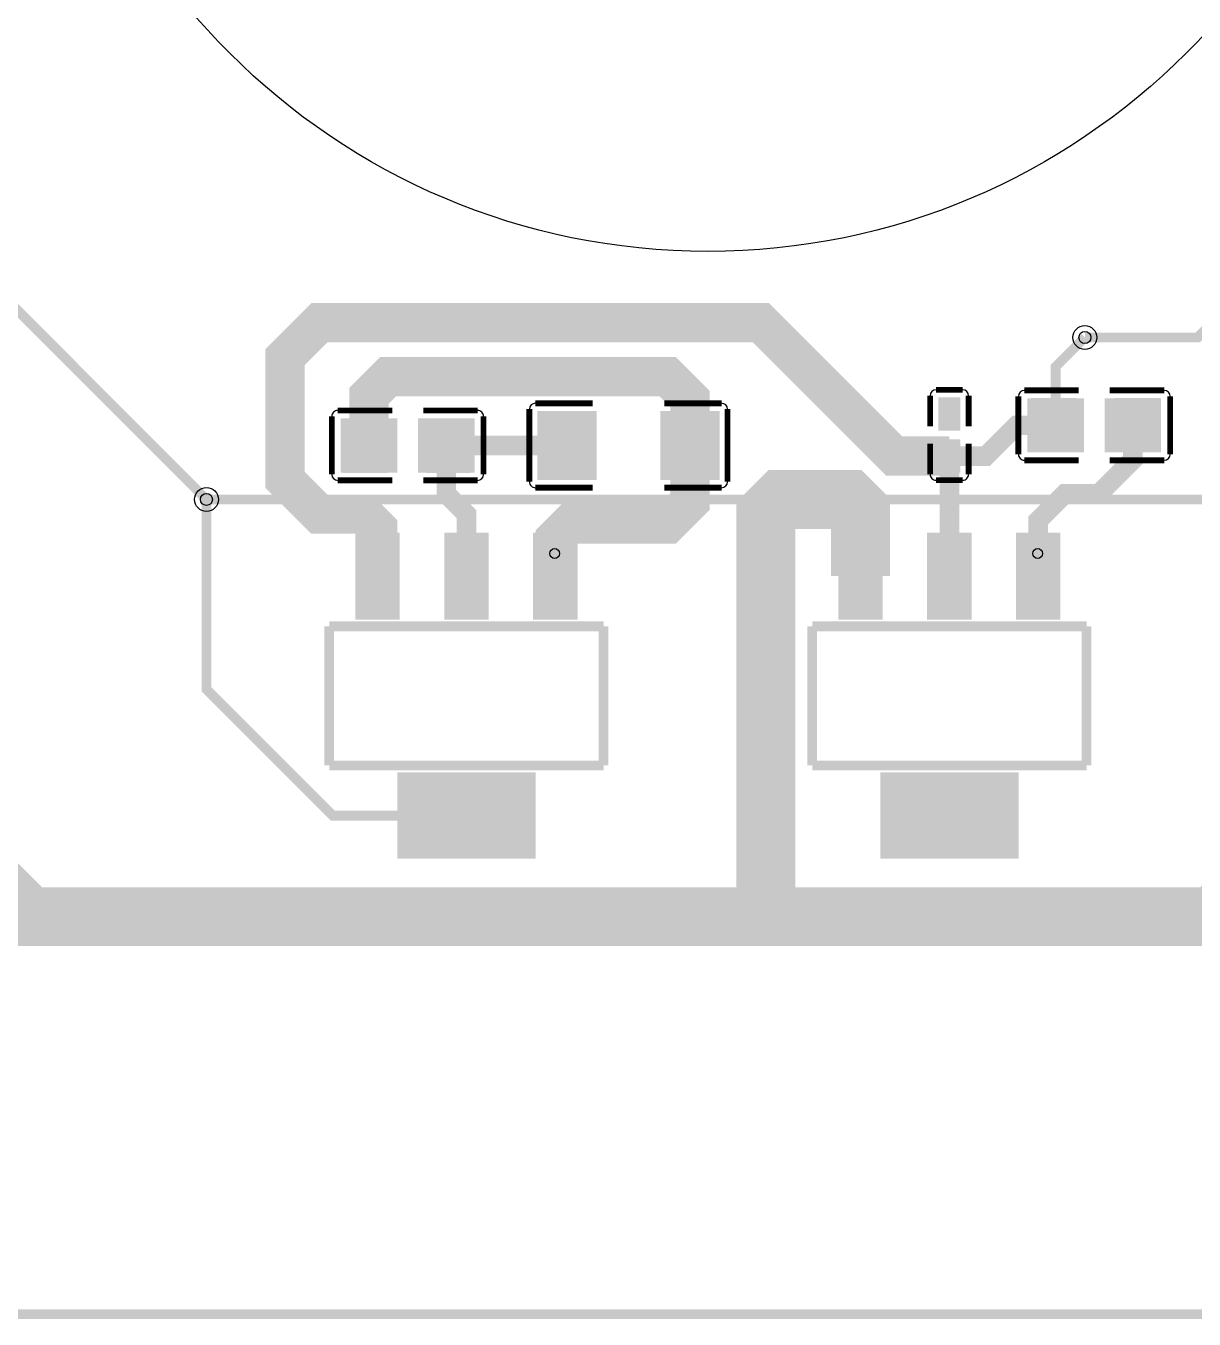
# Model space of a CAD drawing. Header units: millimetres. Extents: x 0 to 140, y -1 to 90.
# Drawn here: x 52.35 to 82.58, y -0.13 to 33.34 of the extents above; entities that cross this region are included whole.
import ezdxf

# ---------------------------------------------------------------- set-up
doc = ezdxf.new("R2010")
doc.units = ezdxf.units.MM
for name, color, linetype, true_color in [('BoardOutLine', 7, 'Continuous', 0xff00ff), ('BottomLayer', 7, 'Continuous', 0x0000ff), ('Document', 7, 'Continuous', 0xffffff), ('Hole', 7, 'Continuous', 0x222222), ('Multi-Layer', 7, 'Continuous', 0xc0c0c0), ('TopLayer', 7, 'Continuous', 0xff0000), ('TopPasteMaskLayer', 7, 'Continuous', 0x808080), ('TopSilkLayer', 7, 'Continuous', 0xffcc00), ('TopSolderMaskLayer', 7, 'Continuous', 0x800080)]:
    doc.layers.add(name, color=color, linetype=linetype, true_color=true_color)

msp = doc.modelspace()

# ---------------------------------------------------------------- hatches: boundary and pattern name
at = {"layer": 'TopLayer'}
for points in [[(76.52001524003049, 22.900025400050822), (75.98001016002036, 22.900025400050822), (75.98001016002036, 23.690119380238798), (76.52001524003049, 23.690119380238798)], [(79.70497840995677, 22.324968249936546), (79.70497840995677, 23.67498094996199), (78.29497078994154, 23.67498094996199), (78.29497078994154, 22.324968249936546)], [(80.29502159004323, 22.324968249936546), (80.29502159004323, 23.67498094996199), (81.70502921005846, 23.67498094996199), (81.70502921005846, 22.324968249936546)], [(61.934975869951586, 23.15400050800099), (61.934975869951586, 21.80398780797566), (60.52496824993659, 21.80398780797566), (60.52496824993659, 23.15400050800099)], [(62.5250444500889, 23.15400050800099), (62.5250444500889, 21.80398780797566), (63.935026670053276, 21.80398780797566), (63.935026670053276, 23.15400050800099)], [(67.09499618999257, 21.6149860299721), (67.09499618999257, 23.343002286004662), (65.61000762001527, 23.343002286004662), (65.61000762001527, 21.6149860299721)], [(68.795021590043, 21.6149860299721), (68.795021590043, 23.343002286004662), (70.28001016002031, 23.343002286004662), (70.28001016002031, 21.6149860299721)], [(76.52001524003049, 22.599974599949178), (75.98001016002036, 22.599974599949178), (75.98001016002036, 21.809880619761316), (76.52001524003049, 21.809880619761316)], [(62, 17.998806197612453), (60.899999999999864, 17.998806197612453), (60.899999999999864, 20.198806197612498), (62, 20.198806197612498)], [(64.3000254000508, 17.998806197612453), (63.200000000000045, 17.998806197612453), (63.200000000000045, 20.198806197612498), (64.3000254000508, 20.198806197612498)], [(66.60002540005098, 17.998806197612453), (65.50002540005084, 17.998806197612453), (65.50002540005084, 20.198806197612498), (66.60002540005098, 20.198806197612498)], [(74.5, 17.998806197612453), (73.40000000000009, 17.998806197612453), (73.40000000000009, 20.198806197612498), (74.5, 20.198806197612498)], [(76.80002540005103, 17.998806197612453), (75.70000000000005, 17.998806197612453), (75.70000000000005, 20.198806197612498), (76.80002540005103, 20.198806197612498)], [(79.10002540005075, 17.998806197612453), (78.00002540005084, 17.998806197612453), (78.00002540005084, 20.198806197612498), (79.10002540005075, 20.198806197612498)], [(62, 11.801193802387616), (62, 14.001193802387661), (65.50002540005084, 14.001193802387661), (65.50002540005084, 11.801193802387616)], [(74.5, 11.801193802387616), (74.5, 14.001193802387661), (78.00002540005084, 14.001193802387661), (78.00002540005084, 11.801193802387616)]]:
    msp.add_hatch(color=256, dxfattribs=at).paths.add_polyline_path(points)
at = {"layer": 'TopPasteMaskLayer'}
for points in [[(76.02499364998744, 23.529997459995002), (76.47500635001256, 23.529997459995002), (76.52499364998744, 23.47995935991878), (76.52499364998744, 22.99997459994927), (76.47500635001256, 22.929972059944134), (76.02499364998744, 22.929972059944134), (75.97500635001256, 22.99997459994927), (75.97500635001256, 23.47995935991878)], [(78.32496824993655, 22.380010160020333), (78.32496824993655, 23.6599949199898), (78.37498094996181, 23.71000762001529), (79.52499364998721, 23.71000762001529), (79.57498094996186, 23.6599949199898), (79.58001016002027, 23.249961899923846), (79.12999745999514, 23.249961899923846), (79.12999745999514, 22.799974599949223), (79.57000254000513, 22.799974599949223), (79.57498094996186, 22.380010160020333), (79.52499364998721, 22.329997459994956), (78.37498094996181, 22.329997459994956)], [(80.47498094996195, 22.380010160020333), (80.47500635001279, 22.799974599949223), (80.91998983997973, 22.799974599949223), (80.91998983997973, 23.249961899923846), (80.48001016002036, 23.249961899923846), (80.47498094996195, 23.6599949199898), (80.52499364998721, 23.71000762001529), (81.67498094996199, 23.71000762001529), (81.72499364998725, 23.6599949199898), (81.72499364998725, 22.380010160020333), (81.67498094996199, 22.329997459994956), (80.52499364998721, 22.329997459994956)], [(61.755041910083946, 23.098958597917203), (61.75499110998226, 22.678994157988427), (61.310007620015085, 22.678994157988427), (61.310007620015085, 22.229006858013804), (61.750012700025536, 22.229006858013804), (61.755041910083946, 21.818973837947738), (61.705029210058456, 21.76896113792236), (60.555016510033056, 21.76896113792236), (60.50502921005841, 21.818973837947738), (60.50502921005841, 23.098958597917203), (60.555016510033056, 23.14897129794258), (61.705029210058456, 23.14897129794258)], [(63.90505461010912, 23.098958597917203), (63.90505461010912, 21.818973837947738), (63.85501651003324, 21.76896113792236), (62.705029210058456, 21.76896113792236), (62.65504191008381, 21.818973837947738), (62.65001270002563, 22.229006858013804), (63.09999999999991, 22.229006858013804), (63.09999999999991, 22.678994157988427), (62.65999491998991, 22.678994157988427), (62.65504191008381, 23.098958597917203), (62.705029210058456, 23.14897129794258), (63.85501651003324, 23.14897129794258)], [(67.09499618999257, 21.714986029972124), (67.09499618999257, 22.085242570485207), (66.99499618999243, 22.18524257048523), (66.69009398018807, 22.18524257048523), (66.59009398018816, 22.285242570485252), (66.59009398018816, 22.67274574549151), (66.69009398018807, 22.772745745491534), (66.99499618999243, 22.772745745491534), (67.09499618999257, 22.872745745491557), (67.09499618999257, 23.24300228600464), (66.99499618999243, 23.343002286004662), (65.7100076200154, 23.343002286004662), (65.61000762001527, 23.24300228600464), (65.61000762001527, 21.714986029972124), (65.7100076200154, 21.6149860299721), (66.99499618999243, 21.6149860299721)], [(68.795021590043, 21.714986029972124), (68.795021590043, 22.085242570485207), (68.89502159004314, 22.18524257048523), (69.19992379984751, 22.18524257048523), (69.29992379984765, 22.285242570485252), (69.29992379984765, 22.67274574549151), (69.19992379984751, 22.772745745491534), (68.89502159004314, 22.772745745491534), (68.795021590043, 22.872745745491557), (68.795021590043, 23.24300228600464), (68.89502159004314, 23.343002286004662), (70.1800101600204, 23.343002286004662), (70.28001016002031, 23.24300228600464), (70.28001016002031, 21.714986029972124), (70.1800101600204, 21.6149860299721), (68.89502159004314, 21.6149860299721)], [(76.02499364998744, 22.569977139954403), (76.47500635001256, 22.569977139954403), (76.52499364998744, 22.499974599949155), (76.52499364998744, 22.019964439928913), (76.47500635001256, 21.969951739903536), (76.02499364998744, 21.969951739903536), (75.97500635001256, 22.019964439928913), (75.97500635001256, 22.499974599949155)], [(62, 17.998806197612453), (60.899999999999864, 17.998806197612453), (60.899999999999864, 20.198806197612498), (62, 20.198806197612498)], [(64.3000254000508, 17.998806197612453), (63.200000000000045, 17.998806197612453), (63.200000000000045, 20.198806197612498), (64.3000254000508, 20.198806197612498)], [(66.60002540005098, 17.998806197612453), (65.50002540005084, 17.998806197612453), (65.50002540005084, 20.198806197612498), (66.60002540005098, 20.198806197612498)], [(74.5, 17.998806197612453), (73.40000000000009, 17.998806197612453), (73.40000000000009, 20.198806197612498), (74.5, 20.198806197612498)], [(76.80002540005103, 17.998806197612453), (75.70000000000005, 17.998806197612453), (75.70000000000005, 20.198806197612498), (76.80002540005103, 20.198806197612498)], [(79.10002540005075, 17.998806197612453), (78.00002540005084, 17.998806197612453), (78.00002540005084, 20.198806197612498), (79.10002540005075, 20.198806197612498)], [(62, 11.801193802387616), (62, 14.001193802387661), (65.50002540005084, 14.001193802387661), (65.50002540005084, 11.801193802387616)], [(74.5, 11.801193802387616), (74.5, 14.001193802387661), (78.00002540005084, 14.001193802387661), (78.00002540005084, 11.801193802387616)]]:
    msp.add_hatch(color=256, dxfattribs=at).paths.add_polyline_path(points)
at = {"layer": 'TopSolderMaskLayer'}
for points in [[(76.53738029758574, 22.862854827120827), (75.96265490123756, 22.862854827120827), (75.96265490123756, 23.727275616357474), (76.53738029758574, 23.727275616357474)], [(79.73037754563757, 22.299567243348974), (79.73037754563757, 23.700380044974622), (78.26956982402226, 23.700380044974622), (78.26956982402226, 22.299567243348974)], [(80.26962245436243, 22.299567243348974), (80.26962245436243, 23.700380044974622), (81.73043017597774, 23.700380044974622), (81.73043017597774, 22.299567243348974)], [(61.9603768358711, 23.179397691438908), (61.9603768358711, 21.778584889813146), (60.49956911425579, 21.778584889813146), (60.49956911425579, 23.179397691438908)], [(62.49964805976606, 23.179397691438908), (62.49964805976606, 21.778584889813146), (63.96042946621128, 21.778584889813146), (63.96042946621128, 23.179397691438908)], [(67.12039841303681, 21.589589339411532), (67.12039841303681, 23.36840644376423), (65.584610610357, 23.36840644376423), (65.584610610357, 21.589589339411532)], [(68.76961936699877, 21.589589339411532), (68.76961936699877, 23.36840644376423), (70.30540716967857, 23.36840644376423), (70.30540716967857, 21.589589339411532)], [(76.53738029758574, 22.637133225536445), (75.96265490123756, 22.637133225536445), (75.96265490123756, 21.7727124362998), (76.53738029758574, 21.7727124362998)], [(62.02539594522, 17.97340614681241), (60.87459584361977, 17.97340614681241), (60.87459584361977, 20.224206248412543), (62.02539594522, 20.224206248412543)], [(64.32542369131647, 17.97340614681241), (63.174597016642565, 17.97340614681241), (63.174597016642565, 20.224206248412543), (64.32542369131647, 20.224206248412543)], [(66.6254248643395, 17.97340614681241), (65.47462476273927, 17.97340614681241), (65.47462476273927, 20.224206248412543), (66.6254248643395, 20.224206248412543)], [(74.52540181033442, 17.97340614681241), (73.37460170873442, 17.97340614681241), (73.37460170873442, 20.224206248412543), (74.52540181033442, 20.224206248412543)], [(76.82542955643112, 17.97340614681241), (75.67460288175698, 17.97340614681241), (75.67460288175698, 20.224206248412543), (76.82542955643112, 20.224206248412543)], [(79.12543072945391, 17.97340614681241), (77.97463062785391, 17.97340614681241), (77.97463062785391, 20.224206248412543), (79.12543072945391, 20.224206248412543)], [(61.959589361994176, 11.785228056170467), (61.959589361994176, 14.017159548604809), (65.54043369201122, 14.017159548604809), (65.54043369201122, 11.785228056170467)], [(74.45959229455116, 11.785228056170467), (74.45959229455116, 14.017159548604809), (78.04043662456843, 14.017159548604809), (78.04043662456843, 11.785228056170467)]]:
    msp.add_hatch(color=256, dxfattribs=at).paths.add_polyline_path(points)

# ---------------------------------------------------------------- linework, layer by layer
at = {"layer": 'BoardOutLine', "const_width": 0.25400050800101603}
msp.add_lwpolyline([(0, 5), (5, 0), (135, 0)], dxfattribs=at)
at = {"layer": 'BoardOutLine'}
msp.add_circle((70, 45), 17.500127000254, dxfattribs=at)
at = {"layer": 'BottomLayer', "const_width": 0.25400050800101603}
for points in [[(45.08496316992637, 42.672034544069106), (45.08496316992637, 33.0200152400306), (57.02293624587264, 21.082042164084328), (57.0231140462281, 21.082042164084328)], [(79.75615951231907, 25.273050546101103), (82.67716535433078, 25.273050546101103), (92.45618491236996, 35.052070104140284), (92.45618491236996, 41.52908305816618), (92.83718567437131, 41.91008382016764), (94.10718821437649, 41.91008382016764)], [(57.0231140462281, 21.082042164084328), (88.7731775463551, 21.082042164084328), (89.02717805435623, 20.828041656083315), (91.69418338836681, 20.828041656083315)]]:
    msp.add_lwpolyline(points, dxfattribs=at)
at = {"layer": 'Document'}
for centre in [(66.03581407162824, 19.683007366014863), (78.53619507239023, 19.683007366014863)]:
    msp.add_circle(centre, 0.12700025400050802, dxfattribs=at)
at = {"layer": 'Hole'}
for centre in [(79.75600711201423, 25.272999745999527), (57.02301244602495, 21.081991363982752)]:
    msp.add_circle(centre, 0.15499110998222, dxfattribs=at)
at = {"layer": 'Multi-Layer'}
for centre, radius in [((70, 45), 17.5), ((79.75600711201423, 25.272999745999527), 0.31000762001524007), ((57.02301244602495, 21.081991363982752), 0.31000762001524007)]:
    msp.add_circle(centre, radius, dxfattribs=at)
at = {"layer": 'TopLayer'}
for points, const_width in [([(57.0231140462281, 21.082042164084328), (51.68910337820671, 26.41605283210572), (45.46609093218194, 26.41605283210572)], 0.25400050800101603), ([(76.25095250190498, 22.204724409448886), (74.8234696469392, 22.204724409448886), (71.37414274828552, 25.65405130810268), (59.94411988823981, 25.65405130810268), (59.05511811023621, 24.765049530099077), (59.05511811023621, 21.590043180086468), (59.94411988823981, 20.701041402082865), (61.087122174244314, 20.701041402082865), (61.45034290068588, 20.33782067564141), (61.45034290068588, 19.098298196596488)], 1.0160020320040641), ([(78.99923799847625, 22.99974599949212), (78.99923799847625, 24.516129032258164), (79.75615951231907, 25.273050546101103)], 0.25400050800101603), ([(61.22936245872506, 22.479044958089958), (61.22936245872506, 23.764287528575096), (61.72212344424702, 24.25704851409705), (68.96113792227584, 24.25704851409705), (69.53771907543819, 23.680467360934813), (69.53771907543819, 22.479044958089958)], 1.0160020320040641), ([(76.25095250190498, 22.204724409448886), (77.19583439166877, 22.204724409448886), (77.990855981712, 22.99974599949212), (78.99923799847625, 22.99974599949212)], 0.5080010160020321), ([(78.54965709931412, 19.098298196596488), (78.54965709931412, 20.54102108204222), (79.24053848107701, 21.22936245872495), (80.11938023876064, 21.22936245872495), (81.00076200152398, 22.110744221488517), (81.00076200152398, 22.99974599949212)], 0.5080010160020321), ([(66.05029210058433, 19.098298196596488), (66.05029210058433, 20.07620015240036), (66.4211328422657, 20.44704089408185), (68.96113792227584, 20.44704089408185), (69.53771907543819, 21.02362204724409), (69.53771907543819, 22.479044958089958)], 1.0160020320040641), ([(63.7490474980948, 19.098298196596488), (63.7490474980948, 20.70612141224285), (63.2308864617728, 21.224282448564963), (63.2308864617728, 22.479044958089958)], 0.5080010160020321), ([(63.2308864617728, 22.479044958089958), (64.98348996697996, 22.479044958089958), (64.98348996697996, 22.479044958089958), (66.35255270510538, 22.479044958089958)], 0.5080010160020321), ([(76.25095250190498, 22.204724409448886), (76.25095250190498, 19.098298196596488)], 0.5080010160020321), ([(73.9497078994159, 19.098298196596488), (73.9497078994159, 20.792481584963298), (73.66014732029475, 21.082042164084328), (71.88214376428755, 21.082042164084328), (71.50114300228597, 20.701041402082865), (71.50114300228597, 10.287020574041208), (83.05816611633236, 10.287020574041208), (87.75717551435105, 14.98602997206001), (92.59842519685049, 14.98602997206001)], 1.5240030480060962), ([(57.0231140462281, 21.082042164084328), (57.0231140462281, 16.169672339344743), (60.29210058420108, 12.900685801371651), (63.7490474980948, 12.900685801371651)], 0.25400050800101603), ([(71.50114300228597, 10.287020574041208), (52.450977901955866, 10.287020574041208), (51.09857759715533, 11.639420878841747), (51.09857759715533, 17.549123698247513)], 1.5240030480060962)]:
    msp.add_lwpolyline(points, dxfattribs=dict(at, const_width=const_width))
at = {"layer": 'TopSilkLayer'}
for points, const_width in [([(75.7514097028195, 23.766294132588314), (75.7514097028195, 22.976200152400338)], 0.15240030480060962), ([(76.59621539243085, 23.918694437388922), (75.90381000762, 23.918694437388922)], 0.15240030480060962), ([(76.74861569723157, 22.976200152400338), (76.74861569723157, 23.766294132588314)], 0.15240030480060962), ([(78.03639827279653, 22.2487680975363), (78.03639827279653, 23.751181102362352)], 0.15240030480060962), ([(78.18879857759725, 23.903581407162847), (79.59880619761248, 23.903581407162847)], 0.15240030480060962), ([(81.81120142240275, 23.903581407162847), (80.40119380238752, 23.903581407162847)], 0.15240030480060962), ([(81.96360172720347, 22.2487680975363), (81.96360172720347, 23.751181102362352)], 0.15240030480060962), ([(61.82882905765814, 23.38260096520196), (60.41882143764292, 23.38260096520196)], 0.15240030480060962), ([(62.63119126238257, 23.38260096520196), (64.0411988823978, 23.38260096520196)], 0.15240030480060962), ([(65.38140716281441, 21.538785877571854), (65.38140716281441, 23.41920243840491)], 0.15240030480060962), ([(65.5338074676149, 23.571602743205517), (67.01879603759221, 23.571602743205517)], 0.15240030480060962), ([(70.35621031242067, 23.571602743205517), (68.87122174244337, 23.571602743205517)], 0.15240030480060962), ([(70.5086106172214, 21.538785877571854), (70.5086106172214, 23.41920243840491)], 0.15240030480060962), ([(60.26639573279135, 23.23020066040135), (60.26639573279135, 21.727787655575412)], 0.15240030480060962), ([(64.19362458724913, 23.23020066040135), (64.19362458724913, 21.727787655575412)], 0.15240030480060962), ([(75.7514097028195, 21.7337058674118), (75.7514097028195, 22.523799847599662)], 0.15240030480060962), ([(76.74861569723157, 22.523799847599662), (76.74861569723157, 21.7337058674118)], 0.15240030480060962), ([(79.59880619761248, 22.096367792735577), (78.18879857759725, 22.096367792735577)], 0.15240030480060962), ([(80.40119380238752, 22.096367792735577), (81.81120142240275, 22.096367792735577)], 0.15240030480060962), ([(60.41882143764292, 21.575387350774804), (61.82882905765814, 21.575387350774804)], 0.15240030480060962), ([(64.0411988823978, 21.575387350774804), (62.63119126238257, 21.575387350774804)], 0.15240030480060962), ([(67.01879603759221, 21.386385572771133), (65.5338074676149, 21.386385572771133)], 0.15240030480060962), ([(68.87122174244337, 21.386385572771133), (70.35621031242067, 21.386385572771133)], 0.15240030480060962), ([(76.59621539243085, 21.581280162560347), (75.90381000762, 21.581280162560347)], 0.15240030480060962), ([(60.20002540005066, 14.1999745999492), (60.20002540005066, 17.799999999999955)], 0.25400050800101603), ([(67.30000000000018, 17.799999999999955), (60.20002540005066, 17.799999999999955)], 0.25400050800101603), ([(67.30000000000018, 14.1999745999492), (67.30000000000018, 17.799999999999955)], 0.25400050800101603), ([(72.70002540005089, 14.1999745999492), (72.70002540005089, 17.799999999999955)], 0.25400050800101603), ([(79.79999999999995, 17.799999999999955), (72.70002540005089, 17.799999999999955)], 0.25400050800101603), ([(79.79999999999995, 14.1999745999492), (79.79999999999995, 17.799999999999955)], 0.25400050800101603), ([(67.30000000000018, 14.1999745999492), (60.20002540005066, 14.200000000000045)], 0.25400050800101603), ([(79.79999999999995, 14.1999745999492), (72.70002540005089, 14.200000000000045)], 0.25400050800101603)]:
    msp.add_lwpolyline(points, dxfattribs=dict(at, const_width=const_width))
for centre, start, end in [((75.90381000762, 23.766294132588314), 90, 179.99999999999133), ((76.59621539243085, 23.766294132588314), 0, 90), ((78.18879857759725, 23.75118110236224), 90, 180), ((81.81120142240275, 23.75118110236224), 0, 90), ((65.5338074676149, 23.41920243840491), 90, 180), ((70.35621031242067, 23.41920243840491), 0, 90), ((60.41879603759185, 23.230200662518087), 90, 180.00000079576603), ((64.04122428244864, 23.230200662518087), 359.999999204234, 90), ((78.18879857759725, 22.248768097536185), 179.99999999996524, 270), ((81.81120142240275, 22.248768097536185), 270, 0), ((60.41879603759185, 21.727787653458677), 180, 270), ((64.04122428244864, 21.727787653458677), 270, 0), ((65.5338074676149, 21.53878587757174), 179.99999999996524, 270), ((70.35621031242067, 21.53878587757174), 270, 0), ((75.90381000550337, 21.73368046736107), 179.9904507033596, 270), ((76.59621539454747, 21.73368046736107), 270, 0.009549296648122412)]:
    msp.add_arc(centre, 0.15240030480060962, start, end, dxfattribs=at)

doc.saveas('drawing.dxf')
